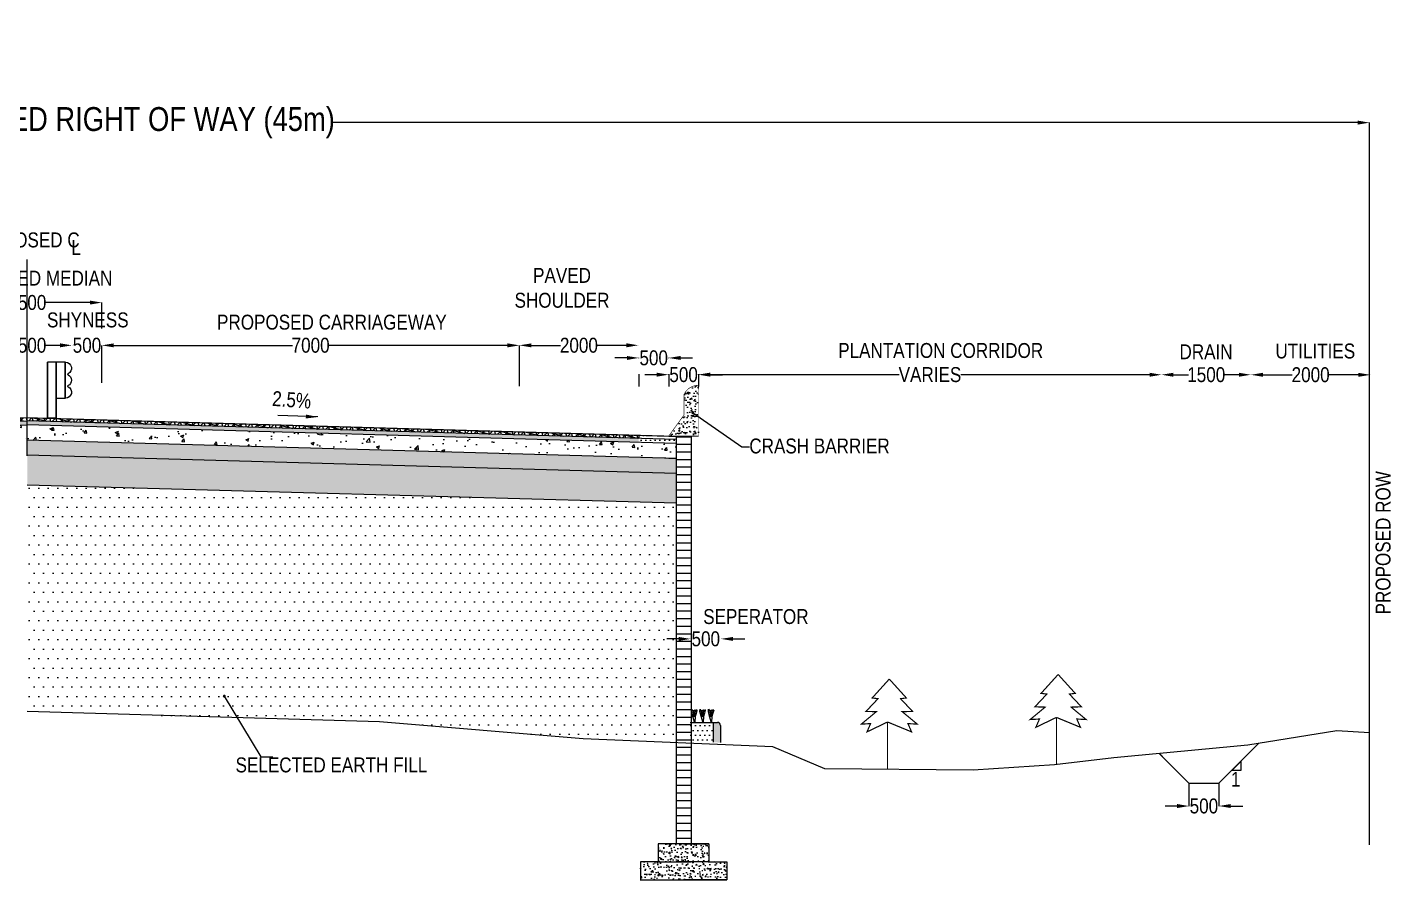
# Model space of a CAD drawing. Header units: millimetres. Extents: x 207528 to 778454, y -364692 to 101323.
# Drawn here: x 338299 to 361155, y 5011 to 19301 of the extents above; entities that cross this region are included whole.
import ezdxf

# ---------------------------------------------------------------- set-up
doc = ezdxf.new("R2010")
doc.units = ezdxf.units.MM
doc.linetypes.add('CENTER2', pattern=[28.575, 19.05, -3.175, 3.175, -3.175])
for name, color, linetype in [('Dim', 253, 'Continuous'), ('Dimension', 253, 'Continuous'), ('hatch', 253, 'Continuous'), ('Proposed ROW', 241, 'MNEW')]:
    doc.layers.add(name, color=color, linetype=linetype)
doc.styles.add('DIM', font='ARIALN.TTF', dxfattribs={"height": 250})
doc.styles.get("Standard").update_dxf_attribs({"font": 'arial.ttf'})
doc.styles.add('STRIP PLAN STYLE', font='ARIALN.TTF')
doc.linetypes.add('MNEW', pattern='A,26.152623,-1.048632,["PROW",Standard,S=1.75,R=0,X=0,Y=-0.975095],-7.693777,26.152623', length=61.047655)
doc.dimstyles.new('DIM', dxfattribs={"dimtxt": 250, "dimasz": 200, "dimexe": 0.18, "dimexo": 0.0625, "dimgap": 0.09, "dimtad": 0, "dimtih": 1, "dimtoh": 1, "dimdec": 0, "dimzin": 0, "dimdsep": 46, "dimtxsty": 'DIM', "dimcen": 0.09, "dimclrd": 256, "dimclrt": 7, "dimadec": 0, "dimazin": 0, "dimtfac": 1, "dimtdec": 0, "dimtofl": 0, "dimtmove": 0, "dimatfit": 3, "dimfxl": 1, "dimtolj": 1, "dimtzin": 0, "dimarcsym": 0})
doc.dimstyles.new('new', dxfattribs={"dimtxt": 150, "dimasz": 150, "dimexe": 100, "dimexo": 0.1, "dimgap": 0.09, "dimtad": 0, "dimtih": 1, "dimtoh": 1, "dimdec": 0, "dimzin": 0, "dimdsep": 46, "dimtxsty": 'DIM', "dimcen": 0.09, "dimclrd": 256, "dimclrt": 252, "dimadec": 0, "dimazin": 0, "dimtfac": 1, "dimtdec": 0, "dimtofl": 0, "dimtmove": 0, "dimatfit": 3, "dimfxl": 1, "dimtolj": 1, "dimtzin": 0, "dimlwd": -1, "dimarcsym": 0})
pattern_1 = [(45, (262451.25, -54952.48), (-67.35192, 67.35192), []), (105, (262451.25, -54952.48), (-92.004435, -24.65251), []), (165, (262451.25, -54952.48), (-24.65251, -92.004435), [])]
pattern_2 = [(45, (262451.25, -54952.48), (42.426407, -4e-15), [25, -35]), (45, (262461.857, -54952.48), (42.426407, -4e-15), [10, -50]), (45, (262451.25, -54941.873), (42.426407, -4e-15), [10, -50])]
pattern_3 = [(50, (262451.25, 26550.4), (546.554, -47.8173), [57.15, -628.65]), (355, (262451.25, 26550.4), (-105.7303, 573.1705), [45.72, -502.9218]), (100.45144, (262496.8, 26546.4), (440.8237, 525.3533), [48.57, -534.2707]), (46.1842, (262451.25, 26702.8), (813.237, -126.127), [85.725, -942.975]), (96.6356, (262519, 26692.3), (712.2124, 742.2784), [72.855, -801.407]), (351.1842, (262451.25, 26702.8), (712.212, 742.278), [68.58, -754.379]), (21, (262527.45, 26664.7), (454.8432, -306.7956), [57.15, -628.65]), (326, (262527.45, 26664.7), (185.406, 552.564), [45.72, -502.92]), (71.45144, (262565.35, 26639.1), (640.2493, 245.7683), [48.57, -534.2698]), (37.5, (262451.25, 26550.38), (9.2658, 253.6651), [0, -496.824, 0, -510.54, 0, -504.825]), (7.5, (262451.25, 26550.38), (200.459, 300.5417), [0, -291.084, 0, -485.394, 0, -192.405]), (327.5, (262281.32, 26550.38), (406.7718, -17.18623), [0, -190.5, 0, -594.36, 0, -788.67]), (317.5, (262205.12, 26550.38), (444.3875, 76.2795), [0, -247.65, 0, -394.716, 0, -560.07])]

# ---------------------------------------------------------------- blocks, each defined once
blk = doc.blocks.new('*D68')
at = {"layer": 'Defpoints', "color": 0, "transparency": 16777216}
for p in [(339550, 14686), (337050, 14251), (339550, 14251)]:
    blk.add_point(p, dxfattribs=at)
at = {"layer": 'Dim', "color": 0, "lineweight": -2, "transparency": 16777216}
for p, q in [((337050, 14251), (337050, 14686)), ((339550, 14251), (339550, 14686))]:
    blk.add_line(p, q, dxfattribs=at)
at = {"layer": 'Dim', "lineweight": -2, "transparency": 16777216}
for p, q in [((337250, 14686), (337993, 14686)), ((339350, 14686), (338608, 14686))]:
    blk.add_line(p, q, dxfattribs=at)
at = {"layer": 'Dim', "transparency": 16777216}
for points in [[(337250, 14719), (337250, 14653), (337050, 14686)], [(339350, 14719), (339350, 14653), (339550, 14686)]]:
    blk.add_solid(points, dxfattribs=at)
at = {"layer": 'Dim', "color": 7, "transparency": 16777216, "insert": (338300, 14686), "char_height": 250, "attachment_point": 5, "style": 'DIM'}
blk.add_mtext('\\A1;2500', dxfattribs=at)
blk = doc.blocks.new('*D69')
at = {"layer": 'Defpoints', "color": 0, "transparency": 16777216}
for p in [(339050, 13969), (339050, 13782), (339550, 13782)]:
    blk.add_point(p, dxfattribs=at)
at = {"layer": 'Dim', "lineweight": -2, "transparency": 16777216}
for p, q in [((338850, 13969), (338650, 13969)), ((339750, 13969), (339950, 13969))]:
    blk.add_line(p, q, dxfattribs=at)
at = {"layer": 'Dim', "color": 0, "lineweight": -2, "transparency": 16777216}
for p, q in [((339050, 13968), (339050, 13969)), ((339550, 13968), (339550, 13969))]:
    blk.add_line(p, q, dxfattribs=at)
at = {"layer": 'Dim', "transparency": 16777216}
for points in [[(338850, 14002), (338850, 13936), (339050, 13969)], [(339750, 14002), (339750, 13936), (339550, 13969)]]:
    blk.add_solid(points, dxfattribs=at)
at = {"layer": 'Dim', "color": 7, "transparency": 16777216, "insert": (339300, 13969), "char_height": 250, "attachment_point": 5, "style": 'DIM'}
blk.add_mtext('\\A1;500', dxfattribs=at)
blk = doc.blocks.new('*D74')
at = {"layer": 'Defpoints', "color": 0, "transparency": 16777216}
for p in [(337550, 13970), (337550, 13783), (339050, 13782)]:
    blk.add_point(p, dxfattribs=at)
at = {"layer": 'Dim', "color": 0, "lineweight": -2, "transparency": 16777216}
for p, q in [((337550, 13969), (337550, 13970)), ((339050, 13968), (339050, 13969))]:
    blk.add_line(p, q, dxfattribs=at)
at = {"layer": 'Dim', "lineweight": -2, "transparency": 16777216}
for p, q in [((337750, 13970), (338004, 13970)), ((338850, 13969), (338597, 13969))]:
    blk.add_line(p, q, dxfattribs=at)
at = {"layer": 'Dim', "transparency": 16777216}
for points in [[(337750, 14003), (337750, 13936), (337550, 13970)], [(338850, 14002), (338850, 13936), (339050, 13969)]]:
    blk.add_solid(points, dxfattribs=at)
at = {"layer": 'Dim', "color": 7, "transparency": 16777216, "insert": (338300, 13969), "char_height": 250, "attachment_point": 5, "style": 'DIM'}
blk.add_mtext('\\A1;1500', dxfattribs=at)
blk = doc.blocks.new('EF')
for points in [[(1904820, 49581), (1904820, 50181)], [(1904820, 49781), (1904820, 50181)], [(1904820, 50181), (1905120, 50181)], [(1904825, 49581), (1904825, 50181)], [(1904825, 49781), (1904825, 50181)], [(1904970, 49251), (1904970, 50181)], [(1904975, 49251), (1904975, 50181)], [(1905115, 49251), (1905115, 50181)], [(1905120, 49251), (1905120, 50181)], [(1904970, 49581), (1904820, 49581)], [(1905120, 49251), (1904970, 49251)]]:
    blk.add_lwpolyline(points)
for centre, radius, start, end in [((1904820, 50081), 100, 90, 245.38), ((1904820, 49881), 100, 114.62, 245.38), ((1904774, 49981), 10, 294.62, 65.38), ((1904820, 49681), 100, 114.62, 270), ((1904774, 49781), 10, 294.62, 65.38)]:
    blk.add_arc(centre, radius, start, end)
blk = doc.blocks.new('*D70')
at = {"layer": 'Defpoints', "color": 0, "transparency": 16777216}
for p in [(346549, 13969), (339549, 13343), (346549, 13283)]:
    blk.add_point(p, dxfattribs=at)
at = {"layer": 'Dim', "color": 0, "lineweight": -2, "transparency": 16777216}
for p, q in [((339549, 13343), (339549, 13969)), ((346549, 13283), (346549, 13969))]:
    blk.add_line(p, q, dxfattribs=at)
at = {"layer": 'Dim', "lineweight": -2, "transparency": 16777216}
for p, q in [((339749, 13969), (342744, 13969)), ((346349, 13969), (343354, 13969))]:
    blk.add_line(p, q, dxfattribs=at)
at = {"layer": 'Dim', "transparency": 16777216}
for points in [[(339749, 14002), (339749, 13935), (339549, 13969)], [(346349, 14002), (346349, 13935), (346549, 13969)]]:
    blk.add_solid(points, dxfattribs=at)
at = {"layer": 'Dim', "color": 7, "transparency": 16777216, "insert": (343049, 13969), "char_height": 250, "attachment_point": 5, "style": 'DIM'}
blk.add_mtext('\\A1;7000', dxfattribs=at)
blk = doc.blocks.new('*D71')
at = {"layer": 'Defpoints', "color": 0, "transparency": 16777216}
for p in [(346549, 13969), (348543, 13970), (348543, 13970)]:
    blk.add_point(p, dxfattribs=at)
at = {"layer": 'Dim', "color": 0, "lineweight": -2, "transparency": 16777216}
for p, q in [((346549, 13968), (346549, 13968)), ((348543, 13969), (348543, 13969))]:
    blk.add_line(p, q, dxfattribs=at)
at = {"layer": 'Dim', "lineweight": -2, "transparency": 16777216}
for p, q in [((346749, 13969), (347239, 13969)), ((348343, 13969), (347854, 13969))]:
    blk.add_line(p, q, dxfattribs=at)
at = {"layer": 'Dim', "transparency": 16777216}
for points in [[(346749, 14002), (346749, 13935), (346549, 13969)], [(348343, 14003), (348343, 13936), (348543, 13970)]]:
    blk.add_solid(points, dxfattribs=at)
at = {"layer": 'Dim', "color": 7, "transparency": 16777216, "insert": (347546, 13969), "char_height": 250, "attachment_point": 5, "style": 'DIM'}
blk.add_mtext('\\A1;2000', dxfattribs=at)
blk = doc.blocks.new('*D72')
at = {"layer": 'Defpoints', "color": 0, "transparency": 16777216}
for p in [(349051, 13381), (349551, 13477), (349551, 13381)]:
    blk.add_point(p, dxfattribs=at)
at = {"layer": 'Dim', "lineweight": -2, "transparency": 16777216}
for p, q in [((348851, 13477), (348651, 13477)), ((349751, 13477), (349951, 13477))]:
    blk.add_line(p, q, dxfattribs=at)
at = {"layer": 'Dim', "color": 0, "lineweight": -2, "transparency": 16777216}
for p, q in [((349051, 13476), (349051, 13478)), ((349551, 13476), (349551, 13478))]:
    blk.add_line(p, q, dxfattribs=at)
at = {"layer": 'Dim', "transparency": 16777216}
for points in [[(348851, 13511), (348851, 13444), (349051, 13477)], [(349751, 13511), (349751, 13444), (349551, 13477)]]:
    blk.add_solid(points, dxfattribs=at)
at = {"layer": 'Dim', "color": 7, "transparency": 16777216, "insert": (349301, 13477), "char_height": 250, "attachment_point": 5, "style": 'DIM'}
blk.add_mtext('\\A1;500', dxfattribs=at)
blk = doc.blocks.new('*D78')
at = {"layer": 'Defpoints', "color": 0, "transparency": 16777216}
for p in [(349051, 13758), (348550, 13484), (349051, 13484)]:
    blk.add_point(p, dxfattribs=at)
at = {"layer": 'Dim', "lineweight": -2, "transparency": 16777216}
for p, q in [((348350, 13758), (348150, 13758)), ((349251, 13758), (349451, 13758))]:
    blk.add_line(p, q, dxfattribs=at)
at = {"layer": 'Dim', "color": 0, "lineweight": -2, "transparency": 16777216}
for p, q in [((348550, 13756), (348550, 13758)), ((349051, 13756), (349051, 13758))]:
    blk.add_line(p, q, dxfattribs=at)
at = {"layer": 'Dim', "transparency": 16777216}
for points in [[(348350, 13791), (348350, 13724), (348550, 13758)], [(349251, 13791), (349251, 13724), (349051, 13758)]]:
    blk.add_solid(points, dxfattribs=at)
at = {"layer": 'Dim', "color": 7, "transparency": 16777216, "insert": (348800, 13758), "char_height": 250, "attachment_point": 5, "style": 'DIM'}
blk.add_mtext('\\A1;500', dxfattribs=at)
blk = doc.blocks.new('*D76')
at = {"layer": 'Defpoints', "color": 0, "transparency": 16777216}
for p in [(349418, 9048), (349418, 8700), (349929, 8700)]:
    blk.add_point(p, dxfattribs=at)
at = {"layer": 'Dim', "lineweight": -2, "transparency": 16777216}
for p, q in [((349218, 9048), (349018, 9048)), ((350129, 9048), (350329, 9048))]:
    blk.add_line(p, q, dxfattribs=at)
at = {"layer": 'Dim', "color": 0, "lineweight": -2, "transparency": 16777216}
for p, q in [((349418, 9047), (349418, 9048)), ((349929, 9047), (349929, 9048))]:
    blk.add_line(p, q, dxfattribs=at)
at = {"layer": 'Dim', "transparency": 16777216}
for points in [[(349218, 9081), (349218, 9015), (349418, 9048)], [(350129, 9081), (350129, 9015), (349929, 9048)]]:
    blk.add_solid(points, dxfattribs=at)
at = {"layer": 'Dim', "color": 7, "transparency": 16777216, "insert": (349673, 9048), "char_height": 250, "attachment_point": 5, "style": 'DIM'}
blk.add_mtext('\\A1;500', dxfattribs=at)
blk = doc.blocks.new('*D79')
at = {"layer": 'Defpoints', "color": 0, "transparency": 16777216}
for p in [(360800, 17702), (315800, 17435), (360800, 17437)]:
    blk.add_point(p, dxfattribs=at)
at = {"layer": 'Dim', "color": 0, "lineweight": -2, "transparency": 16777216}
for p, q in [((315800, 17435), (315800, 17703)), ((360800, 17438), (360800, 17703))]:
    blk.add_line(p, q, dxfattribs=at)
at = {"layer": 'Dim', "lineweight": -2, "transparency": 16777216}
for p, q in [((316000, 17702), (336078, 17702)), ((360600, 17702), (343424, 17702))]:
    blk.add_line(p, q, dxfattribs=at)
at = {"layer": 'Dim', "transparency": 16777216}
for points in [[(316000, 17736), (316000, 17669), (315800, 17702)], [(360600, 17736), (360600, 17669), (360800, 17702)]]:
    blk.add_solid(points, dxfattribs=at)
at = {"layer": 'Dim', "color": 7, "transparency": 16777216, "insert": (339751, 17702), "char_height": 400, "attachment_point": 5, "style": 'STRIP PLAN STYLE'}
blk.add_mtext('\\A1;PROPOSED RIGHT OF WAY (45m)', dxfattribs=at)
blk = doc.blocks.new('*D94')
at = {"layer": 'Defpoints', "color": 0, "transparency": 16777216}
for p in [(357773, 6628), (358273, 6628), (358273, 6246)]:
    blk.add_point(p, dxfattribs=at)
at = {"layer": 'Dim', "color": 0, "lineweight": -2, "transparency": 16777216}
for p, q in [((357773, 6628), (357773, 6246)), ((358273, 6628), (358273, 6246))]:
    blk.add_line(p, q, dxfattribs=at)
at = {"layer": 'Dim', "lineweight": -2, "transparency": 16777216}
for p, q in [((357573, 6246), (357373, 6246)), ((358473, 6246), (358673, 6246))]:
    blk.add_line(p, q, dxfattribs=at)
at = {"layer": 'Dim', "transparency": 16777216}
for points in [[(357573, 6280), (357573, 6213), (357773, 6246)], [(358473, 6280), (358473, 6213), (358273, 6246)]]:
    blk.add_solid(points, dxfattribs=at)
at = {"layer": 'Dim', "color": 7, "transparency": 16777216, "insert": (358023, 6246), "char_height": 250, "attachment_point": 5, "style": 'DIM'}
blk.add_mtext('\\A1;500', dxfattribs=at)
blk = doc.blocks.new('*D96')
at = {"layer": 'Defpoints', "color": 0, "transparency": 16777216}
for p in [(357312, 13476), (358812, 13476), (358812, 13476)]:
    blk.add_point(p, dxfattribs=at)
at = {"layer": 'Dim', "color": 0, "lineweight": -2, "transparency": 16777216}
for p, q in [((357312, 13476), (357312, 13476)), ((358812, 13476), (358812, 13476))]:
    blk.add_line(p, q, dxfattribs=at)
at = {"layer": 'Dim', "lineweight": -2, "transparency": 16777216}
for p, q in [((357512, 13476), (357765, 13476)), ((358612, 13476), (358358, 13476))]:
    blk.add_line(p, q, dxfattribs=at)
at = {"layer": 'Dim', "transparency": 16777216}
for points in [[(357512, 13509), (357512, 13443), (357312, 13476)], [(358612, 13509), (358612, 13443), (358812, 13476)]]:
    blk.add_solid(points, dxfattribs=at)
at = {"layer": 'Dim', "color": 7, "transparency": 16777216, "insert": (358062, 13476), "char_height": 250, "attachment_point": 5, "style": 'DIM'}
blk.add_mtext('\\A1;1500', dxfattribs=at)
blk = doc.blocks.new('*D97')
at = {"layer": 'Defpoints', "color": 0, "transparency": 16777216}
for p in [(358812, 13532), (360812, 13532), (360812, 13475)]:
    blk.add_point(p, dxfattribs=at)
at = {"layer": 'Dimension', "color": 0, "lineweight": -2, "transparency": 16777216}
for p, q in [((358812, 13477), (358812, 13475)), ((360812, 13476), (360812, 13474))]:
    blk.add_line(p, q, dxfattribs=at)
at = {"layer": 'Dimension', "lineweight": -2, "transparency": 16777216}
for p, q in [((359012, 13475), (359504, 13475)), ((360612, 13475), (360119, 13475))]:
    blk.add_line(p, q, dxfattribs=at)
at = {"layer": 'Dimension', "transparency": 16777216}
for points in [[(359012, 13509), (359012, 13442), (358812, 13475)], [(360612, 13508), (360612, 13441), (360812, 13475)]]:
    blk.add_solid(points, dxfattribs=at)
at = {"layer": 'Dimension', "color": 7, "transparency": 16777216, "insert": (359812, 13475), "char_height": 250, "attachment_point": 5, "style": 'DIM'}
blk.add_mtext('\\A1;2000', dxfattribs=at)
blk = doc.blocks.new('*D98')
at = {"layer": 'Defpoints', "color": 0, "transparency": 16777216}
for p in [(349550, 13479), (357312, 13476), (357312, 13476)]:
    blk.add_point(p, dxfattribs=at)
at = {"layer": 'Dim', "color": 0, "lineweight": -2, "transparency": 16777216}
for p, q in [((349550, 13479), (349550, 13479)), ((357312, 13476), (357312, 13476))]:
    blk.add_line(p, q, dxfattribs=at)
at = {"layer": 'Dim', "lineweight": -2, "transparency": 16777216}
for p, q in [((349750, 13479), (352914, 13478)), ((357112, 13476), (353948, 13477))]:
    blk.add_line(p, q, dxfattribs=at)
at = {"layer": 'Dim', "transparency": 16777216}
for points in [[(349750, 13512), (349750, 13445), (349550, 13479)], [(357112, 13509), (357112, 13443), (357312, 13476)]]:
    blk.add_solid(points, dxfattribs=at)
at = {"layer": 'Dim', "color": 7, "transparency": 16777216, "insert": (353431, 13477), "char_height": 250, "attachment_point": 5, "style": 'DIM'}
blk.add_mtext('\\A1;VARIES', dxfattribs=at)

msp = doc.modelspace()

# ---------------------------------------------------------------- hatches: boundary and pattern name
h = msp.add_hatch()
h.set_pattern_fill('GOST_GLASS', color=41, scale=5)
h.set_pattern_definition(pattern_2)
h.paths.add_polyline_path([(338299.6, 12634.3), (338299.6, 12704.5), (328049.6, 12409.4), (328049.6, 12340.1)])
h = msp.add_hatch()
h.set_pattern_fill('GOST_GLASS', color=41, scale=5)
h.set_pattern_definition(pattern_2)
h.paths.add_polyline_path([(338299.6, 12634.3), (338299.6, 12704.5), (348549.6, 12409.4), (348549.6, 12340.1)])
at = {"ltscale": 0.1}
h = msp.add_hatch(dxfattribs=at)
h.set_pattern_fill('LINE', color=256, scale=40, style=0)
h.set_pattern_definition([(0, (265196.15, 90669.6), (0, 127), [])])
h.paths.add_polyline_path([(349176.1, 12445.3), (349426.1, 12445.3), (349426.1, 7061.5), (349176.1, 7100.4)])
h.paths.add_polyline_path([(349176.1, 7100.4), (349426.1, 7061.5), (349426.1, 5610.9), (349176.1, 5610.9)])
h = msp.add_hatch(color=256)
h.dxf.hatch_style = 1
h.paths.add_polyline_path([(349919.7, 7598.9, 0.4142136), (349869.7, 7648.9), (349796.5, 7648.9), (349796.5, 7313.2), (349919.7, 7310.1)])
at = {"layer": 'Dim'}
h = msp.add_hatch(dxfattribs=at)
h.set_pattern_fill('AR-CONC', color=256)
h.set_pattern_definition([(50, (263196.02, 90632.1), (182.18467, -15.93909), [19.05, -209.55]), (355, (263196.02, 90632.1), (-35.24342, 191.05685), [15.24, -167.64058]), (100.45144, (263211.2, 90630.77), (146.94125, 175.11775), [16.19, -178.09024]), (46.1842, (263196.02, 90682.9), (271.07904, -42.04233), [28.575, -314.325]), (96.63556, (263218.6, 90679.4), (237.40413, 247.4261), [24.285, -267.1356]), (351.18415, (263196.02, 90682.9), (237.40413, 247.4261), [22.86, -251.4597]), (21, (263221.42, 90670.2), (151.6144, -102.2652), [19.05, -209.55]), (326, (263221.42, 90670.2), (61.80203, 184.18797), [15.24, -167.64]), (71.45144, (263234.06, 90661.68), (213.41642, 81.92277), [16.19, -178.08994]), (37.5, (263196.02, 90632.1), (3.088603, 84.55504), [0, -165.608, 0, -170.18, 0, -168.275]), (7.5, (263196.02, 90632.1), (66.81966, 100.180575), [0, -97.028, 0, -161.798, 0, -64.135]), (327.5, (263139.38, 90632.1), (135.590595, -5.728744), [0, -63.5, 0, -198.12, 0, -262.89]), (317.5, (263113.98, 90632.1), (148.12918, 25.42649), [0, -82.55, 0, -131.572, 0, -186.69])])
h.paths.add_polyline_path([(349308.2, 13143.8), (349314.7, 13157.4), (349334.3, 13189.5), (349351.4, 13210.9), (349375.8, 13235.2), (349415.6, 13263.7), (349448.6, 13280), (349481.3, 13290.9), (349519.6, 13298), (349551.1, 13299.5), (349551.1, 13241.4), (349551.1, 12445.3), (349049.7, 12457.9), (349308.5, 12801.8)])
h = msp.add_hatch(dxfattribs=at)
h.set_pattern_fill('AR-CONC', color=256, scale=3)
h.set_pattern_definition(pattern_3)
h.paths.add_polyline_path([(338299.6, 12634.3), (327423.1, 12322.1), (327423.1, 12150.4), (327423.1, 12075.2), (338299, 12376.8)])
h = msp.add_hatch(dxfattribs=at)
h.set_pattern_fill('AR-CONC', color=256, scale=3)
h.set_pattern_definition(pattern_3)
h.paths.add_polyline_path([(338299.6, 12634.3), (349176.1, 12322.1), (349176.1, 12150.4), (349176.1, 12075.2), (338300.2, 12376.8)])
at = {"layer": 'hatch'}
h = msp.add_hatch(dxfattribs=at)
h.set_pattern_fill('NET3', color=256, scale=30, angle=45)
h.set_pattern_definition(pattern_1)
h.paths.add_polyline_path([(338298.9, 12704.6), (338300.3, 12754.4), (328049.6, 12459.7), (328049.6, 12409.4)])
h = msp.add_hatch(dxfattribs=at)
h.set_pattern_fill('NET3', color=256, scale=30, angle=45)
h.set_pattern_definition(pattern_1)
h.paths.add_polyline_path([(338300.3, 12704.6), (338298.9, 12754.4), (348549.6, 12459.7), (348549.6, 12409.4)])
h = msp.add_hatch(dxfattribs=at)
h.set_pattern_fill('GRAVEL', color=11, scale=25)
h.set_pattern_definition([(228.01279, (262908.45, 27185.38), (-5080, -5715), [85.4304, -8457.621]), (184.96974, (262851.3, 27121.881), (7619.999997, 635.000036), [146.601, -14513.5122]), (132.510447, (262705.25, 27109.18), (6350.000003, -6984.999998), [103.3704, -10233.6807]), (267.27369, (262457.6, 26950.43), (635.000001, 12700), [133.501, -13216.6094]), (292.833654, (262451.25, 26817.08), (-3175, 7620), [130.9084, -12959.952]), (357.27369, (262502.05, 26696.43), (-12700, 635.000001), [133.501, -13216.6094]), (37.69424, (262635.4, 26690.081), (-8254.9999996, -6350.0000005), [176.5484, -17478.279]), (72.255328, (262775.1, 26798.031), (4445.000001, 13969.9999996), [166.68, -16501.314]), (121.429566, (262825.9, 26956.78), (-5080.000001, 8255), [133.9532, -13261.3864]), (175.23636, (262756.05, 27071.08), (6985, -635), [152.9283, -7493.4842]), (222.397438, (262603.65, 27083.781), (-7619.9999998, -6985.0000003), [197.7695, -19579.193]), (138.814075, (263086.25, 26944.08), (-4445, 3810), [67.501, -6682.6415]), (171.469234, (263035.45, 26988.53), (8255, -1269.999999), [128.4205, -12713.6597]), (225, (262908.45, 27007.6), (-9e-14, -635), [89.8023, -808.2233]), (203.19859, (262864, 27083.78), (3175, 1270), [48.3603, -4787.6556]), (291.80141, (262819.55, 27064.73), (-635, 1905), [68.3914, -3351.1882]), (30.96376, (262844.95, 27001.23), (1905, 1270), [111.08, -3591.5745]), (161.56505, (262940.2, 27058.38), (1270, -635), [80.322, -1927.7245]), (16.38954, (262451.25, 27064.73), (6350, 1905), [112.522, -11139.7067]), (70.346176, (262559.2, 27096.48), (-2540, -6985), [94.3997, -9345.554]), (293.19859, (262940.2, 27185.38), (-1270, 3175), [96.72, -4739.296]), (343.61046, (262978.3, 27096.48), (-6350, 1905), [112.522, -11139.7067]), (339.44395, (262451.25, 26671.03), (-3175, 1270), [108.509, -5316.9336]), (294.77514, (262552.85, 26632.93), (-3175.000004, 6984.999998), [90.918, -9000.8983]), (66.80141, (262946.55, 26550.38), (1270, 3175), [96.72, -4739.296]), (17.354025, (262984.65, 26639.28), (-8255, -2540), [106.4457, -10538.094]), (69.44395, (262635.4, 26550.38), (-1270, -3175), [54.2544, -5371.188]), (101.30993, (262908.45, 26550.38), (-635, 2540), [32.3787, -3205.4987]), (165.96376, (262902.1, 26582.13), (1905, -635), [130.9084, -2487.2636]), (186.009006, (262775.1, 26613.88), (6350, 635), [121.3167, -12010.3412]), (303.69007, (262844.95, 26944.08), (-635, 1270), [91.581, -2197.944]), (353.157227, (262895.75, 26867.881), (10795, -1269.9999994), [159.889, -15829.0023]), (60.945396, (263054.5, 26848.83), (-2540, -4445), [65.377, -6472.348]), (90, (263086.25, 26906), (-635, 635), [38.1, -596.9]), (120.25644, (262762.4, 26632.93), (2540, -4445), [88.2167, -8733.485]), (48.01279, (262717.95, 26709.13), (5080, 5715), [170.8607, -8372.1905]), (0, (262832.25, 26836.1), (635, 635), [165.1, -469.9]), (325.304846, (262997.35, 26836.13), (6350.000002, -4444.999997), [100.4024, -9939.829]), (254.0546, (263079.9, 26778.98), (-635, -2540), [92.4573, -4530.4125]), (207.645975, (263054.5, 26690.081), (-12065.0000004, -6349.999999), [150.5363, -14903.116]), (175.42608, (262921.15, 26620.231), (-8255, 635), [159.2574, -15766.4616])])
h.paths.add_polyline_path([(338300.2, 12126.7), (338300.2, 12376.8), (349176.1, 12075.2), (349176.1, 11955.4), (349176.1, 11821.1)])
h = msp.add_hatch(dxfattribs=at)
h.set_pattern_fill('DOTS', scale=50)
h.set_pattern_definition([(0, (263696.15, 26586.22), (39.6875, 79.375), [0, -79.375])])
h.paths.add_polyline_path([(348549.6, 12459.4), (349425.8, 12445.3), (349176.1, 12439.3), (349176.1, 12310.6), (348549, 12340.2)])
h = msp.add_hatch(dxfattribs=at)
h.set_pattern_fill('DOTS', color=25, scale=50)
h.set_pattern_definition([(0, (262451.25, 26550.38), (39.6875, 79.375), [0, -79.375])])
h.paths.add_polyline_path([(338300.2, 12126.7), (349176.1, 11821.1), (349176.1, 11321), (338300.2, 11626.5)])
h = msp.add_hatch(dxfattribs=at)
h.set_pattern_fill('DOTS', scale=100)
h.set_pattern_definition([(0, (262451.25, 90633.76), (79.375, 158.75), [0, -158.75])])
h.paths.add_polyline_path([(338300.2, 11626.5), (349176.1, 11321), (349176.1, 7308.3), (349687.7, 7286.7), (347618.6, 7374.3), (344201.5, 7657.3), (338300.2, 7831.7)])
h = msp.add_hatch(dxfattribs=at)
h.set_pattern_fill('DOTS', color=25, scale=50)
h.set_pattern_definition([(0, (-990786.97, 101971.13), (39.6875, 79.375), [0, -79.375])])
h.paths.add_polyline_path([(349796.5, 7313.2), (349411.1, 7322.9), (349411.1, 7648.9), (349796.5, 7648.9)])
h = msp.add_hatch(dxfattribs=at)
h.set_pattern_fill('AR-CONC', color=256, angle=90)
h.set_pattern_definition([(140, (265571.15, 90669.6), (15.93909, 182.18467), [19.05, -209.55]), (85, (265571.15, 90669.6), (-191.05685, -35.24342), [15.24, -167.64058]), (190.45144, (265572.48, 90684.78), (-175.11775, 146.94125), [16.19, -178.09024]), (136.1842, (265520.35, 90669.6), (42.04233, 271.07904), [28.575, -314.325]), (186.63556, (265523.85, 90692.2), (-247.4261, 237.40413), [24.285, -267.1356]), (81.18415, (265520.35, 90669.6), (-247.4261, 237.40413), [22.85997, -251.4597]), (111, (265533.05, 90695), (102.2652, 151.6144), [19.05, -209.55]), (56, (265533.05, 90695), (-184.18797, 61.80203), [15.24, -167.64]), (161.45145, (265541.57, 90707.64), (-81.92277, 213.41642), [16.19, -178.08994]), (127.5, (265571.15, 90669.6), (-84.55504, 3.088603), [0, -165.608, 0, -170.18, 0, -168.275]), (97.5, (265571.15, 90669.6), (-100.180575, 66.81966), [0, -97.028, 0, -161.798, 0, -64.135]), (57.5, (265571.15, 90612.96), (5.728744, 135.590595), [0, -63.5, 0, -198.12, 0, -262.89]), (47.5, (265571.15, 90587.56), (-25.42649, 148.12918), [0, -82.55, 0, -131.572, 0, -186.69])])
h.paths.add_polyline_path([(348876.1, 5610.9), (349726.1, 5610.9), (349726.1, 5310.9), (349301.1, 5310.9), (349176.1, 5310.9), (348876.1, 5310.9)])
h.paths.add_polyline_path([(348576.1, 5310.9), (348876.1, 5310.9), (349176.1, 5310.9), (349301.1, 5310.9), (349726.1, 5310.9), (350026.1, 5310.9), (350026.1, 5010.9), (348576.1, 5010.9)])

# ---------------------------------------------------------------- linework, layer by layer
for p, q in [((349176.1, 12445.3), (349176.1, 5610.9)), ((349426.1, 12445.3), (349426.1, 5610.9)), ((349176.1, 11321), (338300.2, 11626.5)), ((349411.1, 7648.9), (349869.7, 7648.9)), ((349919.7, 7598.9), (349919.7, 7310.1))]:
    msp.add_line(p, q)
at = {"color": 1, "linetype": 'CENTER2', "ltscale": 0.5}
for points in [[(338299.6, 12114.2), (338299.6, 15407)], [(338299.6, 12114.2), (338299.6, 14487.5)]]:
    msp.add_lwpolyline(points, dxfattribs=at)
at = {"const_width": 10}
msp.add_lwpolyline([(349308.2, 13143.8, -0.2994805), (349551.1, 13299.5), (349551.1, 12445.3), (349049.4, 12445.4), (349308.5, 12801.8), (349308.2, 13143.8), (349314.7, 13157.4), (349334.3, 13189.5), (349351.4, 13210.9), (349375.8, 13235.2), (349415.6, 13263.7), (349448.6, 13280), (349481.3, 13290.9), (349519.6, 13298), (349551.1, 13299.5)], format="xyb", dxfattribs=at)
at = {"const_width": 20}
for points in [[(338299.6, 12754.4), (327423.1, 12441.7)], [(338299.6, 12754.4), (349176.1, 12441.7)], [(349051.1, 12445.3), (349551.1, 12445.3)], [(357274.4, 7128.2), (357773.5, 6628.2)], [(358941.5, 7296.2), (358273.5, 6628.2)], [(358273.5, 6628.2), (357773.5, 6628.2)]]:
    msp.add_lwpolyline(points, dxfattribs=at)
for points in [[(327423.1, 12391.3), (338299.6, 12704.5)], [(327423.1, 12322.1), (338299.6, 12634.3)], [(349176.1, 12391.3), (338299.6, 12704.5)], [(349176.1, 12322.1), (338299.6, 12634.3)], [(349176.1, 12070.9), (338300.2, 12376.8)], [(349176.1, 11821.1), (338300.2, 12126.7)], [(349051.1, 12075.2), (349176.1, 12075.2)], [(349426.1, 7978.2), (349426.1, 8007.1)], [(349796.5, 7648.9), (349796.5, 7314.8)], [(349726.1, 5610.9), (348876.1, 5610.9), (348876.1, 5310.9)], [(349426.1, 5610.9), (349726.1, 5610.9), (349726.1, 5310.9)], [(348876.1, 5310.9), (348576.1, 5310.9), (348576.1, 5010.9)], [(348876.1, 5310.9), (349301.1, 5310.9)], [(349301.1, 5310.9), (349176.1, 5310.9)], [(349726.1, 5310.9), (349301.1, 5310.9)], [(349726.1, 5310.9), (350026.1, 5310.9), (350026.1, 5010.9)], [(348576.1, 5010.9), (350026.1, 5010.9)]]:
    msp.add_lwpolyline(points)
at = {"color": 3, "linetype": 'Continuous', "const_width": 20}
for points in [[(355550.9, 7732.1), (355205.9, 7566.2), (355266.7, 7705), (355110.5, 7696.3), (355362.2, 7904.5), (355189.7, 7909.8), (355390.7, 8122.9), (355293.2, 8135.1), (355579.6, 8451.6)], [(355550.9, 7732.1), (355953.2, 7566.2), (355892.4, 7705), (356048.7, 7696.3), (355796.9, 7904.5), (355969.5, 7909.8), (355768.4, 8122.9), (355865.9, 8135.1), (355579.6, 8451.6)], [(352720.2, 7655.1), (352375.3, 7489.3), (352436, 7628), (352279.8, 7619.4), (352531.5, 7827.5), (352359, 7832.9), (352560, 8045.9), (352462.5, 8058.1), (352748.9, 8374.7)], [(352720.2, 7655.1), (353122.5, 7489.3), (353061.7, 7628), (353218, 7619.4), (352966.2, 7827.5), (353138.8, 7832.9), (352937.7, 8045.9), (353035.2, 8058.1), (352748.9, 8374.7)], [(352720.2, 7655.1), (352720.2, 6861.5), (352720.2, 6861.5)], [(355550.9, 7732.1), (355550.9, 6938.4), (355550.9, 6938.4)]]:
    msp.add_lwpolyline(points, dxfattribs=at)
at = {"color": 114, "true_color": 0x139b48}
for points in [[(349481.7, 7648.9), (349476.1, 7676.9), (349457.5, 7749.1), (349436.4, 7831.4), (349438.8, 7867.1), (349453.3, 7845.1), (349471.8, 7753.2), (349470.6, 7808.7), (349469.1, 7845.1), (349495.3, 7860.3), (349483.6, 7823.1), (349492.7, 7784.6), (349481, 7740.5), (349501.6, 7831.4), (349511.2, 7865.9), (349525.6, 7848.7), (349509.9, 7799.8), (349494.1, 7744.7), (349487.5, 7649.6), (349481.7, 7648.9)], [(349621.2, 7650.2), (349615.6, 7678.2), (349596.9, 7750.3), (349575.8, 7832.7), (349578.3, 7868.4), (349592.8, 7846.4), (349611.3, 7754.4), (349610, 7809.9), (349608.6, 7846.4), (349634.8, 7861.6), (349623.1, 7824.4), (349632.1, 7785.9), (349620.5, 7741.8), (349641, 7832.7), (349650.6, 7867.1), (349665.1, 7849.9), (349649.3, 7801), (349633.5, 7745.9), (349626.9, 7650.8), (349621.2, 7650.2)], [(349762.3, 7650.2), (349756.7, 7678.2), (349738.1, 7750.3), (349717, 7832.7), (349719.4, 7868.4), (349733.9, 7846.4), (349752.4, 7754.4), (349751.2, 7809.9), (349749.7, 7846.4), (349775.9, 7861.6), (349764.2, 7824.4), (349773.2, 7785.9), (349761.6, 7741.8), (349782.1, 7832.7), (349791.8, 7867.1), (349806.2, 7849.9), (349790.5, 7801), (349774.7, 7745.9), (349768.1, 7650.8), (349762.3, 7650.2)]]:
    msp.add_lwpolyline(points, dxfattribs=at)
msp.add_arc((349869.7, 7598.9), 50, 0, 90)
at = {"layer": 'Dim'}
for points in [[(348549.6, 13483.7), (348549.6, 13279.1)], [(348549.6, 13483.3), (348549.6, 13278.8)], [(349051, 13483.5), (349051, 13278.9)], [(349051.1, 13483.3), (349051.1, 13278.8)], [(349551.1, 13483.1), (349551.1, 13278.6)], [(348549.6, 12459.4), (348549.6, 12409.4)], [(349176.1, 12445.3), (349426.1, 12445.3)], [(349301.1, 5610.9), (349176.1, 5610.9)], [(349301.1, 5610.9), (349426.1, 5610.9)], [(349301.1, 5310.9), (349426.1, 5310.9)], [(350026.1, 5010.9), (349301.1, 5010.9)]]:
    msp.add_lwpolyline(points, dxfattribs=at)
msp.add_lwpolyline([(358639.8, 6994.5), (358639.8, 6844.5), (358489.8, 6844.5)], close=True, dxfattribs=at)
at = {"layer": 'Dimension', "linetype": 'Continuous', "ltscale": 10, "flags": 128}
msp.add_lwpolyline([(360799.6, 7474.9), (360249.2, 7508.2), (358760.5, 7266.9), (356510.6, 7056.9), (355518.5, 6936.4), (354152.5, 6849.7), (351670.2, 6870.2), (350795.1, 7239.8), (347618.6, 7374.3), (344201.5, 7657.3), (338300.2, 7831.7)], dxfattribs=at)
at = {"layer": 'Proposed ROW', "lineweight": -3, "ltscale": 3, "flags": 128}
msp.add_lwpolyline([(360799.6, 5594.7), (360799.6, 17613.5)], dxfattribs=at)

# ---------------------------------------------------------------- block references
at = {"xscale": -1}
msp.add_blockref('EF', (2243760.6, -36496.5), dxfattribs=at)

# ---------------------------------------------------------------- texts
at = {"layer": 'Dim', "char_height": 250, "attachment_point": 5, "style": 'DIM'}
for s, insert in [('PROPOSED C', (338222.8, 15734.7)), ('L', (339117.6, 15611)), ('FLUSHED MEDIAN', (338460.6, 15094.2)), ('PAVED \\PSHOULDER', (347263.2, 14931.4)), ('SHYNESS', (339313.9, 14393.5)), ('PROPOSED CARRIAGEWAY', (343405.7, 14355.9)), ('SEPERATOR', (350512.8, 9421)), ('SELECTED EARTH FILL', (343398, 6933.8)), ('1', (358555.8, 6694))]:
    msp.add_mtext_dynamic_manual_height_columns(s, width=5325.312, gutter_width=1250, heights=[0], dxfattribs=dict(at, insert=insert))
at = {"layer": 'Dim', "insert": (353610.4, 13881.1), "char_height": 250, "width": 5325.312, "attachment_point": 5, "rotation": 359.97827, "style": 'DIM'}
msp.add_mtext('\\A1;PLANTATION CORRIDOR ', dxfattribs=at)
at = {"layer": 'Dim', "char_height": 250, "attachment_point": 5, "rotation": 359.97827, "style": 'DIM'}
for s, insert in [('DRAIN', (358058.9, 13861.2)), ('UTILITIES', (359890.3, 13872.3))]:
    msp.add_mtext_dynamic_manual_height_columns(s, width=5325.312, gutter_width=1250, heights=[0], dxfattribs=dict(at, insert=insert))
at = {"layer": 'Dim', "color": 7, "char_height": 250, "attachment_point": 5, "style": 'DIM'}
for s, insert, rotation in [('2.5%', (342731.9, 13054.3), 355.78636), ('PROPOSED ROW', (361027.8, 10659), 90)]:
    msp.add_mtext_dynamic_manual_height_columns(s, width=5325.312, gutter_width=1250, heights=[0], dxfattribs=dict(at, insert=insert, rotation=rotation))
at = {"layer": 'Dim', "color": 7, "insert": (351579.8, 12280), "char_height": 250, "attachment_point": 5, "style": 'DIM'}
msp.add_mtext_dynamic_manual_height_columns('CRASH BARRIER', width=5325.312, gutter_width=1250, heights=[0], dxfattribs=at)

# ---------------------------------------------------------------- dimensions: what is measured, and where the dimension line sits
at = {"layer": 'Dim'}
dim = msp.add_linear_dim(base=(360799.6, 17702.3), p1=(315799.6, 17435.3), p2=(360799.6, 17437.5), text='PROPOSED RIGHT OF WAY (45m)', dimstyle='DIM', override={"dimtxt": 400, "dimtxsty": 'STRIP PLAN STYLE'}, dxfattribs=at)
dim.commit()
dim.dimension.update_dxf_attribs({"geometry": '*D79', "text_midpoint": (339750.8, 17702.3), "dimtype": 160})
dim = msp.add_linear_dim(base=(339550.4, 14686.1), p1=(337050.4, 14250.8), p2=(339550.4, 14250.8), angle=0, dimstyle='DIM', dxfattribs=at)
dim.commit()
dim.dimension.update_dxf_attribs({"geometry": '*D68', "text_midpoint": (338300.4, 14686.1), "dimtype": 161})
for p1, p2, picture, middle in [((339050.4, 13782.4), (337550.4, 13783.1), '*D74', (338300.4, 13969.4)), ((339550.4, 13782.4), (339050.4, 13782.4), '*D69', (339300.4, 13969.1))]:
    dim = msp.add_aligned_dim(p1=p1, p2=p2, distance=-186.7, dimstyle='DIM', override={"dimfxl": 1.25, "dimfxlon": 1}, dxfattribs=at)
    dim.commit()
    dim.dimension.update_dxf_attribs({"geometry": picture, "text_midpoint": middle})
dim = msp.add_linear_dim(base=(346548.9, 13968.5), p1=(339548.9, 13343.4), p2=(346548.9, 13282.8), angle=180, dimstyle='DIM', dxfattribs=at)
dim.commit()
dim.dimension.update_dxf_attribs({"geometry": '*D70', "text_midpoint": (343048.9, 13968.5)})
for p1, p2, text, picture, middle in [((346548.9, 13968.5), (348543.3, 13969.5), '2000', '*D71', (347546.1, 13969)), ((349550.4, 13478.7), (357311.6, 13476), 'VARIES', '*D98', (353431, 13477.3))]:
    dim = msp.add_aligned_dim(p1=p1, p2=p2, distance=0, text=text, dimstyle='DIM', dxfattribs=at)
    dim.commit()
    dim.dimension.update_dxf_attribs({"geometry": picture, "text_midpoint": middle})
dim = msp.add_aligned_dim(p1=(348549.6, 13483.7), p2=(349051, 13483.7), distance=273.9, text='500', dimstyle='DIM', override={"dimfxl": 1.25, "dimfxlon": 1}, dxfattribs=at)
dim.commit()
dim.dimension.update_dxf_attribs({"geometry": '*D78', "text_midpoint": (348800.3, 13757.6)})
dim = msp.add_linear_dim(base=(349551.1, 13477.4), p1=(349051.1, 13380.8), p2=(349551.1, 13380.8), angle=0, dimstyle='DIM', override={"dimfxl": 1.25, "dimfxlon": 1}, dxfattribs=at)
dim.commit()
dim.dimension.update_dxf_attribs({"geometry": '*D72', "text_midpoint": (349301.1, 13477.4), "dimtype": 161})
for p1, p2, distance, picture, middle in [((357311.6, 13476.2), (358811.6, 13475.9), 0, '*D96', (358061.6, 13476)), ((357773.5, 6628.2), (358273.5, 6628.2), -381.8, '*D94', (358023.5, 6246.4))]:
    dim = msp.add_aligned_dim(p1=p1, p2=p2, distance=distance, dimstyle='DIM', dxfattribs=at)
    dim.commit()
    dim.dimension.update_dxf_attribs({"geometry": picture, "text_midpoint": middle})
dim = msp.add_linear_dim(base=(349418.3, 9048), p1=(349928.6, 8700.1), p2=(349418.3, 8700.1), angle=180, text='500', dimstyle='DIM', override={"dimfxl": 1.25, "dimfxlon": 1}, dxfattribs=at)
dim.commit()
dim.dimension.update_dxf_attribs({"geometry": '*D76', "text_midpoint": (349673.5, 9048), "dimtype": 161})
at = {"layer": 'Dimension'}
dim = msp.add_linear_dim(base=(360811.6, 13474.6), p1=(358811.6, 13531.5), p2=(360811.6, 13532), angle=179.97827, text='2000', dimstyle='DIM', override={"dimfxl": 1.25, "dimfxlon": 1}, dxfattribs=at)
dim.commit()
dim.dimension.update_dxf_attribs({"geometry": '*D97', "text_midpoint": (359811.6, 13475)})

# ---------------------------------------------------------------- leaders
at = {"layer": 'Dim'}
msp.add_leader([(343169.1, 12768.2), (342499.6, 12794.3)], dimstyle='DIM', dxfattribs=at)
at = {"layer": 'Dimension'}
for points in [[(349453.1, 12842.3), (350279.2, 12268.7), (350408.1, 12268.7)], [(341602.2, 8087.6), (342215.6, 7073.6), (342414, 7073.6)]]:
    msp.add_leader(points, dimstyle='new', override={"dimasz": 50, "dimclrd": 256, "dimldrblk": 'Dot'}, dxfattribs=at)

doc.saveas('drawing.dxf')
